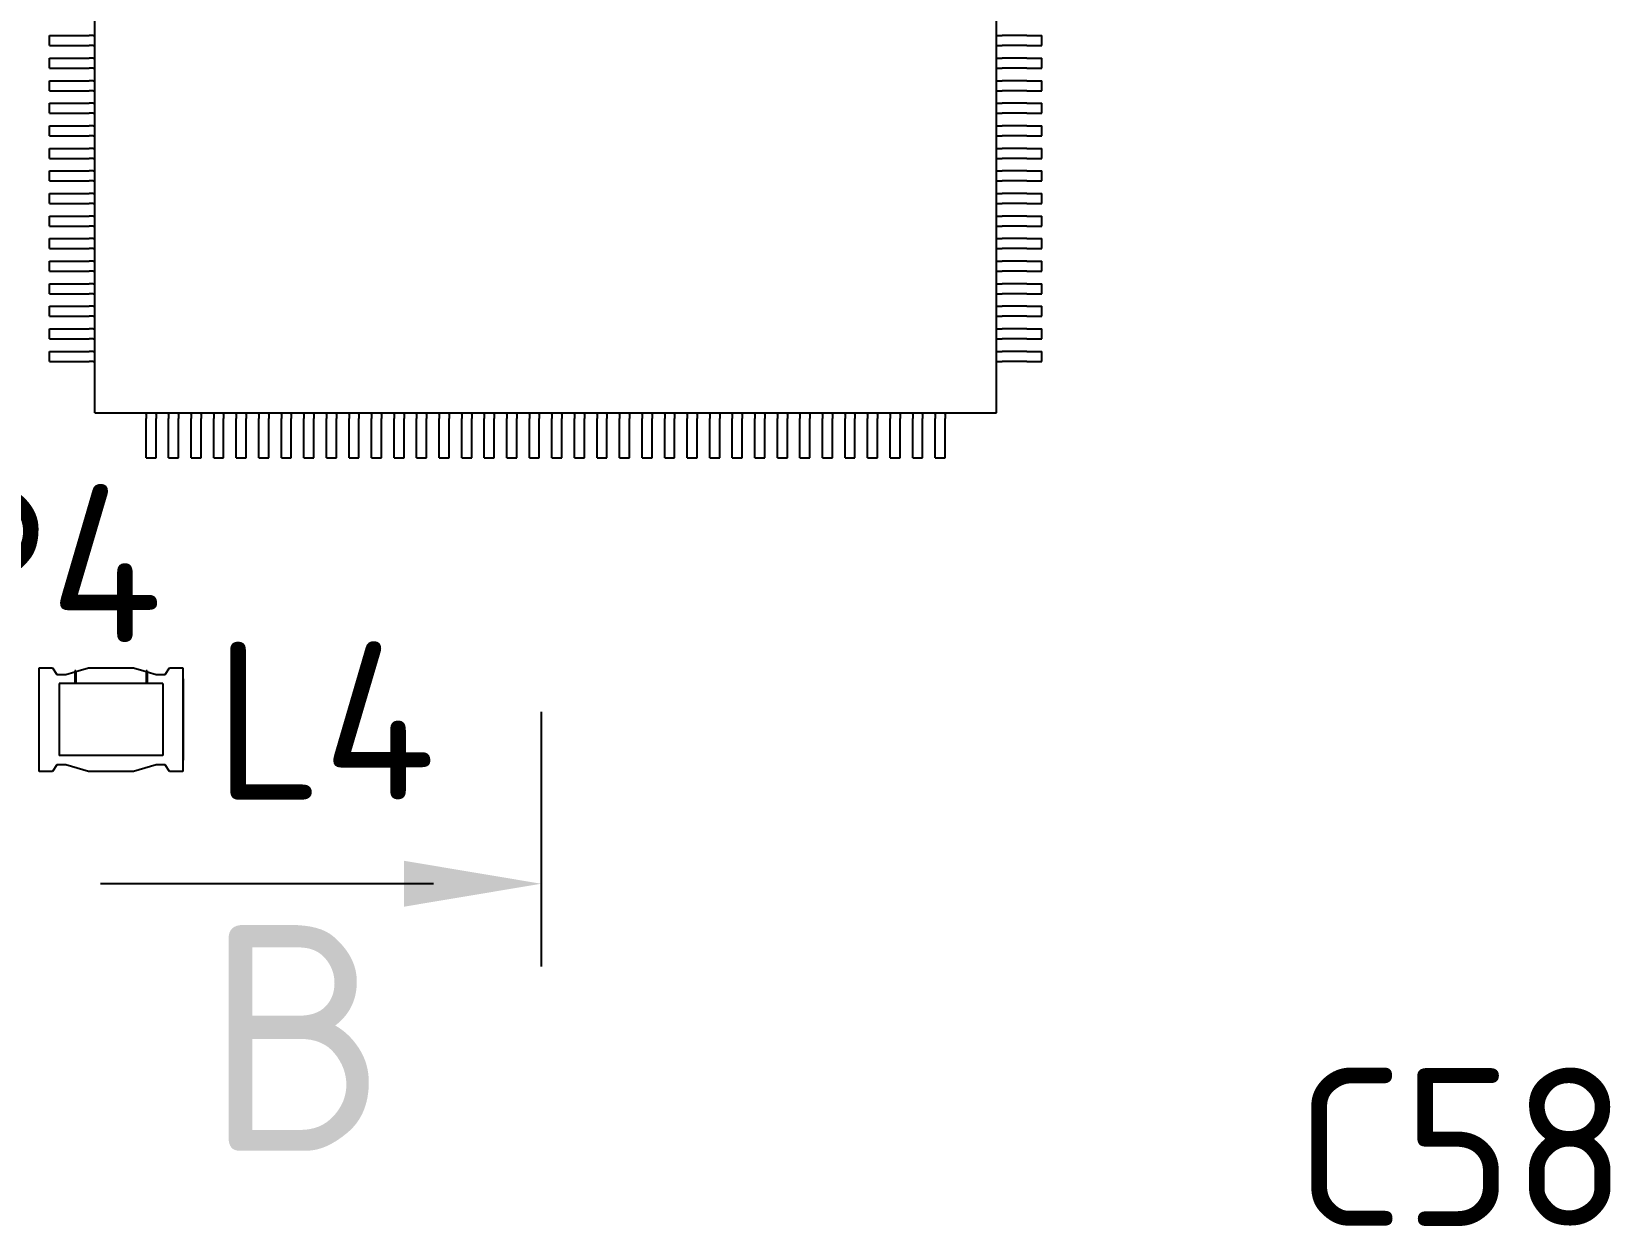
# Model space of a CAD drawing. Extents: x -34 to 51106, y -14166 to 1700.
# Drawn here: x 1098.9 to 1133.91, y 46.25 to 72.32 of the extents above; entities that cross this region are included whole.
import ezdxf

# ---------------------------------------------------------------- set-up
doc = ezdxf.new("R2010")
doc.units = 0
doc.layers.get('0').update_dxf_attribs({"linetype": 'CONTINUOUS'})
doc.layers.add('ВИДЫ', color=30, linetype='CONTINUOUS')
doc.layers.add('ТЕКСТ', color=4, linetype='CONTINUOUS')
doc.styles.add('GOST_TYPE_B', font='GOST_B.TTF', dxfattribs={"height": 3.5})

msp = doc.modelspace()

# ---------------------------------------------------------------- linework, layer by layer
at = {"linetype": 'CONTINUOUS'}
for p, q in [((1100.2956, 63.8673), (1100.2956, 83.8673)), ((1120.2956, 63.8673), (1120.2956, 83.8673)), ((1099.2956, 72.2273), (1099.6279, 72.2273)), ((1099.2956, 72.0073), (1099.2956, 72.2273)), ((1099.6279, 72.2273), (1099.7194, 72.2273)), ((1099.7194, 72.2273), (1100.1715, 72.2273)), ((1100.263, 72.2273), (1100.1715, 72.2273)), ((1100.263, 72.2273), (1100.2956, 72.2273)), ((1100.2956, 72.0073), (1100.2956, 72.2273)), ((1120.2956, 72.2273), (1120.3283, 72.2273)), ((1120.2956, 72.0073), (1120.2956, 72.2273)), ((1120.3283, 72.2273), (1120.4198, 72.2273)), ((1120.8719, 72.2273), (1120.4198, 72.2273)), ((1120.9634, 72.2273), (1120.8719, 72.2273)), ((1120.9634, 72.2273), (1121.2956, 72.2273)), ((1121.2956, 72.0073), (1121.2956, 72.2273)), ((1099.2956, 72.0073), (1099.6279, 72.0073)), ((1099.6279, 72.0073), (1099.7194, 72.0073)), ((1099.7194, 72.0073), (1100.1715, 72.0073)), ((1100.263, 72.0073), (1100.1715, 72.0073)), ((1100.263, 72.0073), (1100.2956, 72.0073)), ((1120.2956, 72.0073), (1120.3283, 72.0073)), ((1120.3283, 72.0073), (1120.4198, 72.0073)), ((1120.8719, 72.0073), (1120.4198, 72.0073)), ((1120.9634, 72.0073), (1120.8719, 72.0073)), ((1120.9634, 72.0073), (1121.2956, 72.0073)), ((1099.2956, 71.7273), (1099.6279, 71.7273)), ((1099.2956, 71.5073), (1099.2956, 71.7273)), ((1099.2956, 71.5073), (1099.6279, 71.5073)), ((1099.6279, 71.7273), (1099.7194, 71.7273)), ((1099.6279, 71.5073), (1099.7194, 71.5073)), ((1099.7194, 71.7273), (1100.1715, 71.7273)), ((1099.7194, 71.5073), (1100.1715, 71.5073)), ((1100.263, 71.7273), (1100.1715, 71.7273)), ((1100.263, 71.5073), (1100.1715, 71.5073)), ((1100.263, 71.7273), (1100.2956, 71.7273)), ((1100.263, 71.5073), (1100.2956, 71.5073)), ((1100.2956, 71.5073), (1100.2956, 71.7273)), ((1120.2956, 71.7273), (1120.3283, 71.7273)), ((1120.2956, 71.5073), (1120.2956, 71.7273)), ((1120.2956, 71.5073), (1120.3283, 71.5073)), ((1120.3283, 71.7273), (1120.4198, 71.7273)), ((1120.3283, 71.5073), (1120.4198, 71.5073)), ((1120.8719, 71.7273), (1120.4198, 71.7273)), ((1120.8719, 71.5073), (1120.4198, 71.5073)), ((1120.9634, 71.7273), (1120.8719, 71.7273)), ((1120.9634, 71.5073), (1120.8719, 71.5073)), ((1120.9634, 71.7273), (1121.2956, 71.7273)), ((1120.9634, 71.5073), (1121.2956, 71.5073)), ((1121.2956, 71.5073), (1121.2956, 71.7273)), ((1099.2956, 71.2273), (1099.6279, 71.2273)), ((1099.2956, 71.0073), (1099.2956, 71.2273)), ((1099.6279, 71.2273), (1099.7194, 71.2273)), ((1099.7194, 71.2273), (1100.1715, 71.2273)), ((1100.263, 71.2273), (1100.1715, 71.2273)), ((1100.263, 71.2273), (1100.2956, 71.2273)), ((1100.2956, 71.0073), (1100.2956, 71.2273)), ((1120.2956, 71.2273), (1120.3283, 71.2273)), ((1120.2956, 71.0073), (1120.2956, 71.2273)), ((1120.3283, 71.2273), (1120.4198, 71.2273)), ((1120.8719, 71.2273), (1120.4198, 71.2273)), ((1120.9634, 71.2273), (1120.8719, 71.2273)), ((1120.9634, 71.2273), (1121.2956, 71.2273)), ((1121.2956, 71.0073), (1121.2956, 71.2273)), ((1099.2956, 71.0073), (1099.6279, 71.0073)), ((1099.2956, 70.7273), (1099.6279, 70.7273)), ((1099.2956, 70.5073), (1099.2956, 70.7273)), ((1099.6279, 71.0073), (1099.7194, 71.0073)), ((1099.6279, 70.7273), (1099.7194, 70.7273)), ((1099.7194, 71.0073), (1100.1715, 71.0073)), ((1099.7194, 70.7273), (1100.1715, 70.7273)), ((1100.263, 71.0073), (1100.1715, 71.0073)), ((1100.263, 70.7273), (1100.1715, 70.7273)), ((1100.263, 71.0073), (1100.2956, 71.0073)), ((1100.263, 70.7273), (1100.2956, 70.7273)), ((1100.2956, 70.5073), (1100.2956, 70.7273)), ((1120.2956, 71.0073), (1120.3283, 71.0073)), ((1120.2956, 70.7273), (1120.3283, 70.7273)), ((1120.2956, 70.5073), (1120.2956, 70.7273)), ((1120.3283, 71.0073), (1120.4198, 71.0073)), ((1120.3283, 70.7273), (1120.4198, 70.7273)), ((1120.8719, 71.0073), (1120.4198, 71.0073)), ((1120.8719, 70.7273), (1120.4198, 70.7273)), ((1120.9634, 71.0073), (1120.8719, 71.0073)), ((1120.9634, 70.7273), (1120.8719, 70.7273)), ((1120.9634, 71.0073), (1121.2956, 71.0073)), ((1120.9634, 70.7273), (1121.2956, 70.7273)), ((1121.2956, 70.5073), (1121.2956, 70.7273)), ((1099.2956, 70.5073), (1099.6279, 70.5073)), ((1099.6279, 70.5073), (1099.7194, 70.5073)), ((1099.7194, 70.5073), (1100.1715, 70.5073)), ((1100.263, 70.5073), (1100.1715, 70.5073)), ((1100.263, 70.5073), (1100.2956, 70.5073)), ((1120.2956, 70.5073), (1120.3283, 70.5073)), ((1120.3283, 70.5073), (1120.4198, 70.5073)), ((1120.8719, 70.5073), (1120.4198, 70.5073)), ((1120.9634, 70.5073), (1120.8719, 70.5073)), ((1120.9634, 70.5073), (1121.2956, 70.5073)), ((1099.2956, 70.2273), (1099.6279, 70.2273)), ((1099.2956, 70.0073), (1099.2956, 70.2273)), ((1099.6279, 70.2273), (1099.7194, 70.2273)), ((1099.7194, 70.2273), (1100.1715, 70.2273)), ((1100.263, 70.2273), (1100.1715, 70.2273)), ((1100.263, 70.2273), (1100.2956, 70.2273)), ((1100.2956, 70.0073), (1100.2956, 70.2273)), ((1120.2956, 70.2273), (1120.3283, 70.2273)), ((1120.2956, 70.0073), (1120.2956, 70.2273)), ((1120.3283, 70.2273), (1120.4198, 70.2273)), ((1120.8719, 70.2273), (1120.4198, 70.2273)), ((1120.9634, 70.2273), (1120.8719, 70.2273)), ((1120.9634, 70.2273), (1121.2956, 70.2273)), ((1121.2956, 70.0073), (1121.2956, 70.2273)), ((1099.2956, 70.0073), (1099.6279, 70.0073)), ((1099.2956, 69.7273), (1099.6279, 69.7273)), ((1099.2956, 69.5073), (1099.2956, 69.7273)), ((1099.6279, 70.0073), (1099.7194, 70.0073)), ((1099.6279, 69.7273), (1099.7194, 69.7273)), ((1099.7194, 70.0073), (1100.1715, 70.0073)), ((1099.7194, 69.7273), (1100.1715, 69.7273)), ((1100.263, 70.0073), (1100.1715, 70.0073)), ((1100.263, 69.7273), (1100.1715, 69.7273)), ((1100.263, 70.0073), (1100.2956, 70.0073)), ((1100.263, 69.7273), (1100.2956, 69.7273)), ((1100.2956, 69.5073), (1100.2956, 69.7273)), ((1120.2956, 70.0073), (1120.3283, 70.0073)), ((1120.2956, 69.7273), (1120.3283, 69.7273)), ((1120.2956, 69.5073), (1120.2956, 69.7273)), ((1120.3283, 70.0073), (1120.4198, 70.0073)), ((1120.3283, 69.7273), (1120.4198, 69.7273)), ((1120.8719, 70.0073), (1120.4198, 70.0073)), ((1120.8719, 69.7273), (1120.4198, 69.7273)), ((1120.9634, 70.0073), (1120.8719, 70.0073)), ((1120.9634, 69.7273), (1120.8719, 69.7273)), ((1120.9634, 70.0073), (1121.2956, 70.0073)), ((1120.9634, 69.7273), (1121.2956, 69.7273)), ((1121.2956, 69.5073), (1121.2956, 69.7273)), ((1099.2956, 69.5073), (1099.6279, 69.5073)), ((1099.6279, 69.5073), (1099.7194, 69.5073)), ((1099.7194, 69.5073), (1100.1715, 69.5073)), ((1100.263, 69.5073), (1100.1715, 69.5073)), ((1100.263, 69.5073), (1100.2956, 69.5073)), ((1120.2956, 69.5073), (1120.3283, 69.5073)), ((1120.3283, 69.5073), (1120.4198, 69.5073)), ((1120.8719, 69.5073), (1120.4198, 69.5073)), ((1120.9634, 69.5073), (1120.8719, 69.5073)), ((1120.9634, 69.5073), (1121.2956, 69.5073)), ((1099.2956, 69.2273), (1099.6279, 69.2273)), ((1099.2956, 69.0073), (1099.2956, 69.2273)), ((1099.2956, 69.0073), (1099.6279, 69.0073)), ((1099.6279, 69.2273), (1099.7194, 69.2273)), ((1099.6279, 69.0073), (1099.7194, 69.0073)), ((1099.7194, 69.2273), (1100.1715, 69.2273)), ((1099.7194, 69.0073), (1100.1715, 69.0073)), ((1100.263, 69.2273), (1100.1715, 69.2273)), ((1100.263, 69.0073), (1100.1715, 69.0073)), ((1100.263, 69.2273), (1100.2956, 69.2273)), ((1100.263, 69.0073), (1100.2956, 69.0073)), ((1100.2956, 69.0073), (1100.2956, 69.2273)), ((1120.2956, 69.2273), (1120.3283, 69.2273)), ((1120.2956, 69.0073), (1120.2956, 69.2273)), ((1120.2956, 69.0073), (1120.3283, 69.0073)), ((1120.3283, 69.2273), (1120.4198, 69.2273)), ((1120.3283, 69.0073), (1120.4198, 69.0073)), ((1120.8719, 69.2273), (1120.4198, 69.2273)), ((1120.8719, 69.0073), (1120.4198, 69.0073)), ((1120.9634, 69.2273), (1120.8719, 69.2273)), ((1120.9634, 69.0073), (1120.8719, 69.0073)), ((1120.9634, 69.2273), (1121.2956, 69.2273)), ((1120.9634, 69.0073), (1121.2956, 69.0073)), ((1121.2956, 69.0073), (1121.2956, 69.2273)), ((1099.2956, 68.7273), (1099.6279, 68.7273)), ((1099.2956, 68.5073), (1099.2956, 68.7273)), ((1099.6279, 68.7273), (1099.7194, 68.7273)), ((1099.7194, 68.7273), (1100.1715, 68.7273)), ((1100.263, 68.7273), (1100.1715, 68.7273)), ((1100.263, 68.7273), (1100.2956, 68.7273)), ((1100.2956, 68.5073), (1100.2956, 68.7273)), ((1120.2956, 68.7273), (1120.3283, 68.7273)), ((1120.2956, 68.5073), (1120.2956, 68.7273)), ((1120.3283, 68.7273), (1120.4198, 68.7273)), ((1120.8719, 68.7273), (1120.4198, 68.7273)), ((1120.9634, 68.7273), (1120.8719, 68.7273)), ((1120.9634, 68.7273), (1121.2956, 68.7273)), ((1121.2956, 68.5073), (1121.2956, 68.7273)), ((1099.2956, 68.5073), (1099.6279, 68.5073)), ((1099.6279, 68.5073), (1099.7194, 68.5073)), ((1099.7194, 68.5073), (1100.1715, 68.5073)), ((1100.263, 68.5073), (1100.1715, 68.5073)), ((1100.263, 68.5073), (1100.2956, 68.5073)), ((1120.2956, 68.5073), (1120.3283, 68.5073)), ((1120.3283, 68.5073), (1120.4198, 68.5073)), ((1120.8719, 68.5073), (1120.4198, 68.5073)), ((1120.9634, 68.5073), (1120.8719, 68.5073)), ((1120.9634, 68.5073), (1121.2956, 68.5073)), ((1099.2956, 68.2273), (1099.6279, 68.2273)), ((1099.2956, 68.0073), (1099.2956, 68.2273)), ((1099.2956, 68.0073), (1099.6279, 68.0073)), ((1099.6279, 68.2273), (1099.7194, 68.2273)), ((1099.6279, 68.0073), (1099.7194, 68.0073)), ((1099.7194, 68.2273), (1100.1715, 68.2273)), ((1099.7194, 68.0073), (1100.1715, 68.0073)), ((1100.263, 68.2273), (1100.1715, 68.2273)), ((1100.263, 68.0073), (1100.1715, 68.0073)), ((1100.263, 68.2273), (1100.2956, 68.2273)), ((1100.263, 68.0073), (1100.2956, 68.0073)), ((1100.2956, 68.0073), (1100.2956, 68.2273)), ((1120.2956, 68.2273), (1120.3283, 68.2273)), ((1120.2956, 68.0073), (1120.2956, 68.2273)), ((1120.2956, 68.0073), (1120.3283, 68.0073)), ((1120.3283, 68.2273), (1120.4198, 68.2273)), ((1120.3283, 68.0073), (1120.4198, 68.0073)), ((1120.8719, 68.2273), (1120.4198, 68.2273)), ((1120.8719, 68.0073), (1120.4198, 68.0073)), ((1120.9634, 68.2273), (1120.8719, 68.2273)), ((1120.9634, 68.0073), (1120.8719, 68.0073)), ((1120.9634, 68.2273), (1121.2956, 68.2273)), ((1120.9634, 68.0073), (1121.2956, 68.0073)), ((1121.2956, 68.0073), (1121.2956, 68.2273)), ((1099.2956, 67.7273), (1099.6279, 67.7273)), ((1099.2956, 67.5073), (1099.2956, 67.7273)), ((1099.6279, 67.7273), (1099.7194, 67.7273)), ((1099.7194, 67.7273), (1100.1715, 67.7273)), ((1100.263, 67.7273), (1100.1715, 67.7273)), ((1100.263, 67.7273), (1100.2956, 67.7273)), ((1100.2956, 67.5073), (1100.2956, 67.7273)), ((1120.2956, 67.7273), (1120.3283, 67.7273)), ((1120.2956, 67.5073), (1120.2956, 67.7273)), ((1120.3283, 67.7273), (1120.4198, 67.7273)), ((1120.8719, 67.7273), (1120.4198, 67.7273)), ((1120.9634, 67.7273), (1120.8719, 67.7273)), ((1120.9634, 67.7273), (1121.2956, 67.7273)), ((1121.2956, 67.5073), (1121.2956, 67.7273)), ((1099.2956, 67.5073), (1099.6279, 67.5073)), ((1099.2956, 67.2273), (1099.6279, 67.2273)), ((1099.2956, 67.0073), (1099.2956, 67.2273)), ((1099.6279, 67.5073), (1099.7194, 67.5073)), ((1099.6279, 67.2273), (1099.7194, 67.2273)), ((1099.7194, 67.5073), (1100.1715, 67.5073)), ((1099.7194, 67.2273), (1100.1715, 67.2273)), ((1100.263, 67.5073), (1100.1715, 67.5073)), ((1100.263, 67.2273), (1100.1715, 67.2273)), ((1100.263, 67.5073), (1100.2956, 67.5073)), ((1100.263, 67.2273), (1100.2956, 67.2273)), ((1100.2956, 67.0073), (1100.2956, 67.2273)), ((1120.2956, 67.5073), (1120.3283, 67.5073)), ((1120.2956, 67.2273), (1120.3283, 67.2273)), ((1120.2956, 67.0073), (1120.2956, 67.2273)), ((1120.3283, 67.5073), (1120.4198, 67.5073)), ((1120.3283, 67.2273), (1120.4198, 67.2273)), ((1120.8719, 67.5073), (1120.4198, 67.5073)), ((1120.8719, 67.2273), (1120.4198, 67.2273)), ((1120.9634, 67.5073), (1120.8719, 67.5073)), ((1120.9634, 67.2273), (1120.8719, 67.2273)), ((1120.9634, 67.5073), (1121.2956, 67.5073)), ((1120.9634, 67.2273), (1121.2956, 67.2273)), ((1121.2956, 67.0073), (1121.2956, 67.2273)), ((1099.2956, 67.0073), (1099.6279, 67.0073)), ((1099.6279, 67.0073), (1099.7194, 67.0073)), ((1099.7194, 67.0073), (1100.1715, 67.0073)), ((1100.263, 67.0073), (1100.1715, 67.0073)), ((1100.263, 67.0073), (1100.2956, 67.0073)), ((1120.2956, 67.0073), (1120.3283, 67.0073)), ((1120.3283, 67.0073), (1120.4198, 67.0073)), ((1120.8719, 67.0073), (1120.4198, 67.0073)), ((1120.9634, 67.0073), (1120.8719, 67.0073)), ((1120.9634, 67.0073), (1121.2956, 67.0073)), ((1099.2956, 66.7273), (1099.6279, 66.7273)), ((1099.2956, 66.5073), (1099.2956, 66.7273)), ((1099.6279, 66.7273), (1099.7194, 66.7273)), ((1099.7194, 66.7273), (1100.1715, 66.7273)), ((1100.263, 66.7273), (1100.1715, 66.7273)), ((1100.263, 66.7273), (1100.2956, 66.7273)), ((1100.2956, 66.5073), (1100.2956, 66.7273)), ((1120.2956, 66.7273), (1120.3283, 66.7273)), ((1120.2956, 66.5073), (1120.2956, 66.7273)), ((1120.3283, 66.7273), (1120.4198, 66.7273)), ((1120.8719, 66.7273), (1120.4198, 66.7273)), ((1120.9634, 66.7273), (1120.8719, 66.7273)), ((1120.9634, 66.7273), (1121.2956, 66.7273)), ((1121.2956, 66.5073), (1121.2956, 66.7273)), ((1099.2956, 66.5073), (1099.6279, 66.5073)), ((1099.2956, 66.2273), (1099.6279, 66.2273)), ((1099.2956, 66.0073), (1099.2956, 66.2273)), ((1099.6279, 66.5073), (1099.7194, 66.5073)), ((1099.6279, 66.2273), (1099.7194, 66.2273)), ((1099.7194, 66.5073), (1100.1715, 66.5073)), ((1099.7194, 66.2273), (1100.1715, 66.2273)), ((1100.263, 66.5073), (1100.1715, 66.5073)), ((1100.263, 66.2273), (1100.1715, 66.2273)), ((1100.263, 66.5073), (1100.2956, 66.5073)), ((1100.263, 66.2273), (1100.2956, 66.2273)), ((1100.2956, 66.0073), (1100.2956, 66.2273)), ((1120.2956, 66.5073), (1120.3283, 66.5073)), ((1120.2956, 66.2273), (1120.3283, 66.2273)), ((1120.2956, 66.0073), (1120.2956, 66.2273)), ((1120.3283, 66.5073), (1120.4198, 66.5073)), ((1120.3283, 66.2273), (1120.4198, 66.2273)), ((1120.8719, 66.5073), (1120.4198, 66.5073)), ((1120.8719, 66.2273), (1120.4198, 66.2273)), ((1120.9634, 66.5073), (1120.8719, 66.5073)), ((1120.9634, 66.2273), (1120.8719, 66.2273)), ((1120.9634, 66.5073), (1121.2956, 66.5073)), ((1120.9634, 66.2273), (1121.2956, 66.2273)), ((1121.2956, 66.0073), (1121.2956, 66.2273)), ((1099.2956, 66.0073), (1099.6279, 66.0073)), ((1099.6279, 66.0073), (1099.7194, 66.0073)), ((1099.7194, 66.0073), (1100.1715, 66.0073)), ((1100.263, 66.0073), (1100.1715, 66.0073)), ((1100.263, 66.0073), (1100.2956, 66.0073)), ((1120.2956, 66.0073), (1120.3283, 66.0073)), ((1120.3283, 66.0073), (1120.4198, 66.0073)), ((1120.8719, 66.0073), (1120.4198, 66.0073)), ((1120.9634, 66.0073), (1120.8719, 66.0073)), ((1120.9634, 66.0073), (1121.2956, 66.0073)), ((1099.2956, 65.7273), (1099.6279, 65.7273)), ((1099.2956, 65.5073), (1099.2956, 65.7273)), ((1099.2956, 65.5073), (1099.6279, 65.5073)), ((1099.6279, 65.7273), (1099.7194, 65.7273)), ((1099.6279, 65.5073), (1099.7194, 65.5073)), ((1099.7194, 65.7273), (1100.1715, 65.7273)), ((1099.7194, 65.5073), (1100.1715, 65.5073)), ((1100.263, 65.7273), (1100.1715, 65.7273)), ((1100.263, 65.5073), (1100.1715, 65.5073)), ((1100.263, 65.7273), (1100.2956, 65.7273)), ((1100.263, 65.5073), (1100.2956, 65.5073)), ((1100.2956, 65.5073), (1100.2956, 65.7273)), ((1120.2956, 65.7273), (1120.3283, 65.7273)), ((1120.2956, 65.5073), (1120.2956, 65.7273)), ((1120.2956, 65.5073), (1120.3283, 65.5073)), ((1120.3283, 65.7273), (1120.4198, 65.7273)), ((1120.3283, 65.5073), (1120.4198, 65.5073)), ((1120.8719, 65.7273), (1120.4198, 65.7273)), ((1120.8719, 65.5073), (1120.4198, 65.5073)), ((1120.9634, 65.7273), (1120.8719, 65.7273)), ((1120.9634, 65.5073), (1120.8719, 65.5073)), ((1120.9634, 65.7273), (1121.2956, 65.7273)), ((1120.9634, 65.5073), (1121.2956, 65.5073)), ((1121.2956, 65.5073), (1121.2956, 65.7273)), ((1099.2956, 65.2273), (1099.6279, 65.2273)), ((1099.2956, 65.0073), (1099.2956, 65.2273)), ((1099.6279, 65.2273), (1099.7194, 65.2273)), ((1099.7194, 65.2273), (1100.1715, 65.2273)), ((1100.263, 65.2273), (1100.1715, 65.2273)), ((1100.263, 65.2273), (1100.2956, 65.2273)), ((1100.2956, 65.0073), (1100.2956, 65.2273)), ((1120.2956, 65.2273), (1120.3283, 65.2273)), ((1120.2956, 65.0073), (1120.2956, 65.2273)), ((1120.3283, 65.2273), (1120.4198, 65.2273)), ((1120.8719, 65.2273), (1120.4198, 65.2273)), ((1120.9634, 65.2273), (1120.8719, 65.2273)), ((1120.9634, 65.2273), (1121.2956, 65.2273)), ((1121.2956, 65.0073), (1121.2956, 65.2273)), ((1099.2956, 65.0073), (1099.6279, 65.0073)), ((1099.6279, 65.0073), (1099.7194, 65.0073)), ((1099.7194, 65.0073), (1100.1715, 65.0073)), ((1100.263, 65.0073), (1100.1715, 65.0073)), ((1100.263, 65.0073), (1100.2956, 65.0073)), ((1120.2956, 65.0073), (1120.3283, 65.0073)), ((1120.3283, 65.0073), (1120.4198, 65.0073)), ((1120.8719, 65.0073), (1120.4198, 65.0073)), ((1120.9634, 65.0073), (1120.8719, 65.0073)), ((1120.9634, 65.0073), (1121.2956, 65.0073)), ((1100.2956, 63.8673), (1120.2956, 63.8673)), ((1101.4356, 63.8346), (1101.4356, 63.8673)), ((1101.4356, 63.8673), (1101.6556, 63.8673)), ((1101.4356, 63.8346), (1101.4356, 63.7431)), ((1101.4356, 63.2911), (1101.4356, 63.7431)), ((1101.6556, 63.8346), (1101.6556, 63.8673)), ((1101.6556, 63.8346), (1101.6556, 63.7431)), ((1101.6556, 63.2911), (1101.6556, 63.7431)), ((1101.9356, 63.8346), (1101.9356, 63.8673)), ((1101.9356, 63.8673), (1102.1556, 63.8673)), ((1101.9356, 63.8346), (1101.9356, 63.7431)), ((1101.9356, 63.2911), (1101.9356, 63.7431)), ((1102.1556, 63.8346), (1102.1556, 63.8673)), ((1102.1556, 63.8346), (1102.1556, 63.7431)), ((1102.1556, 63.2911), (1102.1556, 63.7431)), ((1102.4356, 63.8346), (1102.4356, 63.8673)), ((1102.4356, 63.8673), (1102.6556, 63.8673)), ((1102.4356, 63.8346), (1102.4356, 63.7431)), ((1102.4356, 63.2911), (1102.4356, 63.7431)), ((1102.6556, 63.8346), (1102.6556, 63.8673)), ((1102.6556, 63.8346), (1102.6556, 63.7431)), ((1102.6556, 63.2911), (1102.6556, 63.7431)), ((1102.9356, 63.8346), (1102.9356, 63.8673)), ((1102.9356, 63.8673), (1103.1556, 63.8673)), ((1102.9356, 63.8346), (1102.9356, 63.7431)), ((1102.9356, 63.2911), (1102.9356, 63.7431)), ((1103.1556, 63.8346), (1103.1556, 63.8673)), ((1103.1556, 63.8346), (1103.1556, 63.7431)), ((1103.1556, 63.2911), (1103.1556, 63.7431)), ((1103.4356, 63.8346), (1103.4356, 63.8673)), ((1103.4356, 63.8673), (1103.6556, 63.8673)), ((1103.4356, 63.8346), (1103.4356, 63.7431)), ((1103.4356, 63.2911), (1103.4356, 63.7431)), ((1103.6556, 63.8346), (1103.6556, 63.8673)), ((1103.6556, 63.8346), (1103.6556, 63.7431)), ((1103.6556, 63.2911), (1103.6556, 63.7431)), ((1103.9356, 63.8346), (1103.9356, 63.8673)), ((1103.9356, 63.8673), (1104.1556, 63.8673)), ((1103.9356, 63.8346), (1103.9356, 63.7431)), ((1103.9356, 63.2911), (1103.9356, 63.7431)), ((1104.1556, 63.8346), (1104.1556, 63.8673)), ((1104.1556, 63.8346), (1104.1556, 63.7431)), ((1104.1556, 63.2911), (1104.1556, 63.7431)), ((1104.4356, 63.8346), (1104.4356, 63.8673)), ((1104.4356, 63.8673), (1104.6556, 63.8673)), ((1104.4356, 63.8346), (1104.4356, 63.7431)), ((1104.4356, 63.2911), (1104.4356, 63.7431)), ((1104.6556, 63.8346), (1104.6556, 63.8673)), ((1104.6556, 63.8346), (1104.6556, 63.7431)), ((1104.6556, 63.2911), (1104.6556, 63.7431)), ((1104.9356, 63.8346), (1104.9356, 63.8673)), ((1104.9356, 63.8673), (1105.1556, 63.8673)), ((1104.9356, 63.8346), (1104.9356, 63.7431)), ((1104.9356, 63.2911), (1104.9356, 63.7431)), ((1105.1556, 63.8346), (1105.1556, 63.8673)), ((1105.1556, 63.8346), (1105.1556, 63.7431)), ((1105.1556, 63.2911), (1105.1556, 63.7431)), ((1105.4356, 63.8346), (1105.4356, 63.8673)), ((1105.4356, 63.8673), (1105.6556, 63.8673)), ((1105.4356, 63.8346), (1105.4356, 63.7431)), ((1105.4356, 63.2911), (1105.4356, 63.7431)), ((1105.6556, 63.8346), (1105.6556, 63.8673)), ((1105.6556, 63.8346), (1105.6556, 63.7431)), ((1105.6556, 63.2911), (1105.6556, 63.7431)), ((1105.9356, 63.8346), (1105.9356, 63.8673)), ((1105.9356, 63.8673), (1106.1556, 63.8673)), ((1105.9356, 63.8346), (1105.9356, 63.7431)), ((1105.9356, 63.2911), (1105.9356, 63.7431)), ((1106.1556, 63.8346), (1106.1556, 63.8673)), ((1106.1556, 63.8346), (1106.1556, 63.7431)), ((1106.1556, 63.2911), (1106.1556, 63.7431)), ((1106.4356, 63.8346), (1106.4356, 63.8673)), ((1106.4356, 63.8673), (1106.6556, 63.8673)), ((1106.4356, 63.8346), (1106.4356, 63.7431)), ((1106.4356, 63.2911), (1106.4356, 63.7431)), ((1106.6556, 63.8346), (1106.6556, 63.8673)), ((1106.6556, 63.8346), (1106.6556, 63.7431)), ((1106.6556, 63.2911), (1106.6556, 63.7431)), ((1106.9356, 63.8346), (1106.9356, 63.8673)), ((1106.9356, 63.8673), (1107.1556, 63.8673)), ((1106.9356, 63.8346), (1106.9356, 63.7431)), ((1106.9356, 63.2911), (1106.9356, 63.7431)), ((1107.1556, 63.8346), (1107.1556, 63.8673)), ((1107.1556, 63.8346), (1107.1556, 63.7431)), ((1107.1556, 63.2911), (1107.1556, 63.7431)), ((1107.4356, 63.8346), (1107.4356, 63.8673)), ((1107.4356, 63.8673), (1107.6556, 63.8673)), ((1107.4356, 63.8346), (1107.4356, 63.7431)), ((1107.4356, 63.2911), (1107.4356, 63.7431)), ((1107.6556, 63.8346), (1107.6556, 63.8673)), ((1107.6556, 63.8346), (1107.6556, 63.7431)), ((1107.6556, 63.2911), (1107.6556, 63.7431)), ((1107.9356, 63.8346), (1107.9356, 63.8673)), ((1107.9356, 63.8673), (1108.1556, 63.8673)), ((1107.9356, 63.8346), (1107.9356, 63.7431)), ((1107.9356, 63.2911), (1107.9356, 63.7431)), ((1108.1556, 63.8346), (1108.1556, 63.8673)), ((1108.1556, 63.8346), (1108.1556, 63.7431)), ((1108.1556, 63.2911), (1108.1556, 63.7431)), ((1108.4356, 63.8346), (1108.4356, 63.8673)), ((1108.4356, 63.8673), (1108.6556, 63.8673)), ((1108.4356, 63.8346), (1108.4356, 63.7431)), ((1108.4356, 63.2911), (1108.4356, 63.7431)), ((1108.6556, 63.8346), (1108.6556, 63.8673)), ((1108.6556, 63.8346), (1108.6556, 63.7431)), ((1108.6556, 63.2911), (1108.6556, 63.7431)), ((1108.9356, 63.8346), (1108.9356, 63.8673)), ((1108.9356, 63.8673), (1109.1556, 63.8673)), ((1108.9356, 63.8346), (1108.9356, 63.7431)), ((1108.9356, 63.2911), (1108.9356, 63.7431)), ((1109.1556, 63.8346), (1109.1556, 63.8673)), ((1109.1556, 63.8346), (1109.1556, 63.7431)), ((1109.1556, 63.2911), (1109.1556, 63.7431)), ((1109.4356, 63.8346), (1109.4356, 63.8673)), ((1109.4356, 63.8673), (1109.6556, 63.8673)), ((1109.4356, 63.8346), (1109.4356, 63.7431)), ((1109.4356, 63.2911), (1109.4356, 63.7431)), ((1109.6556, 63.8346), (1109.6556, 63.8673)), ((1109.6556, 63.8346), (1109.6556, 63.7431)), ((1109.6556, 63.2911), (1109.6556, 63.7431)), ((1109.9356, 63.8346), (1109.9356, 63.8673)), ((1109.9356, 63.8673), (1110.1556, 63.8673)), ((1109.9356, 63.8346), (1109.9356, 63.7431)), ((1109.9356, 63.2911), (1109.9356, 63.7431)), ((1110.1556, 63.8346), (1110.1556, 63.8673)), ((1110.1556, 63.8346), (1110.1556, 63.7431)), ((1110.1556, 63.2911), (1110.1556, 63.7431)), ((1110.4356, 63.8346), (1110.4356, 63.8673)), ((1110.4356, 63.8673), (1110.6556, 63.8673)), ((1110.4356, 63.8346), (1110.4356, 63.7431)), ((1110.4356, 63.2911), (1110.4356, 63.7431)), ((1110.6556, 63.8346), (1110.6556, 63.8673)), ((1110.6556, 63.8346), (1110.6556, 63.7431)), ((1110.6556, 63.2911), (1110.6556, 63.7431)), ((1110.9356, 63.8346), (1110.9356, 63.8673)), ((1110.9356, 63.8673), (1111.1556, 63.8673)), ((1110.9356, 63.8346), (1110.9356, 63.7431)), ((1110.9356, 63.2911), (1110.9356, 63.7431)), ((1111.1556, 63.8346), (1111.1556, 63.8673)), ((1111.1556, 63.8346), (1111.1556, 63.7431)), ((1111.1556, 63.2911), (1111.1556, 63.7431)), ((1111.4356, 63.8346), (1111.4356, 63.8673)), ((1111.4356, 63.8673), (1111.6556, 63.8673)), ((1111.4356, 63.8346), (1111.4356, 63.7431)), ((1111.4356, 63.2911), (1111.4356, 63.7431)), ((1111.6556, 63.8346), (1111.6556, 63.8673)), ((1111.6556, 63.8346), (1111.6556, 63.7431)), ((1111.6556, 63.2911), (1111.6556, 63.7431)), ((1111.9356, 63.8346), (1111.9356, 63.8673)), ((1111.9356, 63.8673), (1112.1556, 63.8673)), ((1111.9356, 63.8346), (1111.9356, 63.7431)), ((1111.9356, 63.2911), (1111.9356, 63.7431)), ((1112.1556, 63.8346), (1112.1556, 63.8673)), ((1112.1556, 63.8346), (1112.1556, 63.7431)), ((1112.1556, 63.2911), (1112.1556, 63.7431)), ((1112.4356, 63.8346), (1112.4356, 63.8673)), ((1112.4356, 63.8673), (1112.6556, 63.8673)), ((1112.4356, 63.8346), (1112.4356, 63.7431)), ((1112.4356, 63.2911), (1112.4356, 63.7431)), ((1112.6556, 63.8346), (1112.6556, 63.8673)), ((1112.6556, 63.8346), (1112.6556, 63.7431)), ((1112.6556, 63.2911), (1112.6556, 63.7431)), ((1112.9356, 63.8346), (1112.9356, 63.8673)), ((1112.9356, 63.8673), (1113.1556, 63.8673)), ((1112.9356, 63.8346), (1112.9356, 63.7431)), ((1112.9356, 63.2911), (1112.9356, 63.7431)), ((1113.1556, 63.8346), (1113.1556, 63.8673)), ((1113.1556, 63.8346), (1113.1556, 63.7431)), ((1113.1556, 63.2911), (1113.1556, 63.7431)), ((1113.4356, 63.8346), (1113.4356, 63.8673)), ((1113.4356, 63.8673), (1113.6556, 63.8673)), ((1113.4356, 63.8346), (1113.4356, 63.7431)), ((1113.4356, 63.2911), (1113.4356, 63.7431)), ((1113.6556, 63.8346), (1113.6556, 63.8673)), ((1113.6556, 63.8346), (1113.6556, 63.7431)), ((1113.6556, 63.2911), (1113.6556, 63.7431)), ((1113.9356, 63.8346), (1113.9356, 63.8673)), ((1113.9356, 63.8673), (1114.1556, 63.8673)), ((1113.9356, 63.8346), (1113.9356, 63.7431)), ((1113.9356, 63.2911), (1113.9356, 63.7431)), ((1114.1556, 63.8346), (1114.1556, 63.8673)), ((1114.1556, 63.8346), (1114.1556, 63.7431)), ((1114.1556, 63.2911), (1114.1556, 63.7431)), ((1114.4356, 63.8346), (1114.4356, 63.8673)), ((1114.4356, 63.8673), (1114.6556, 63.8673)), ((1114.4356, 63.8346), (1114.4356, 63.7431)), ((1114.4356, 63.2911), (1114.4356, 63.7431)), ((1114.6556, 63.8346), (1114.6556, 63.8673)), ((1114.6556, 63.8346), (1114.6556, 63.7431)), ((1114.6556, 63.2911), (1114.6556, 63.7431)), ((1114.9356, 63.8346), (1114.9356, 63.8673)), ((1114.9356, 63.8673), (1115.1556, 63.8673)), ((1114.9356, 63.8346), (1114.9356, 63.7431)), ((1114.9356, 63.2911), (1114.9356, 63.7431)), ((1115.1556, 63.8346), (1115.1556, 63.8673)), ((1115.1556, 63.8346), (1115.1556, 63.7431)), ((1115.1556, 63.2911), (1115.1556, 63.7431)), ((1115.4356, 63.8346), (1115.4356, 63.8673)), ((1115.4356, 63.8673), (1115.6556, 63.8673)), ((1115.4356, 63.8346), (1115.4356, 63.7431)), ((1115.4356, 63.2911), (1115.4356, 63.7431)), ((1115.6556, 63.8346), (1115.6556, 63.8673)), ((1115.6556, 63.8346), (1115.6556, 63.7431)), ((1115.6556, 63.2911), (1115.6556, 63.7431)), ((1115.9356, 63.8346), (1115.9356, 63.8673)), ((1115.9356, 63.8673), (1116.1556, 63.8673)), ((1115.9356, 63.8346), (1115.9356, 63.7431)), ((1115.9356, 63.2911), (1115.9356, 63.7431)), ((1116.1556, 63.8346), (1116.1556, 63.8673)), ((1116.1556, 63.8346), (1116.1556, 63.7431)), ((1116.1556, 63.2911), (1116.1556, 63.7431)), ((1116.4356, 63.8346), (1116.4356, 63.8673)), ((1116.4356, 63.8673), (1116.6556, 63.8673)), ((1116.4356, 63.8346), (1116.4356, 63.7431)), ((1116.4356, 63.2911), (1116.4356, 63.7431)), ((1116.6556, 63.8346), (1116.6556, 63.8673)), ((1116.6556, 63.8346), (1116.6556, 63.7431)), ((1116.6556, 63.2911), (1116.6556, 63.7431)), ((1116.9356, 63.8346), (1116.9356, 63.8673)), ((1116.9356, 63.8673), (1117.1556, 63.8673)), ((1116.9356, 63.8346), (1116.9356, 63.7431)), ((1116.9356, 63.2911), (1116.9356, 63.7431)), ((1117.1556, 63.8346), (1117.1556, 63.8673)), ((1117.1556, 63.8346), (1117.1556, 63.7431)), ((1117.1556, 63.2911), (1117.1556, 63.7431)), ((1117.4356, 63.8346), (1117.4356, 63.8673)), ((1117.4356, 63.8673), (1117.6556, 63.8673)), ((1117.4356, 63.8346), (1117.4356, 63.7431)), ((1117.4356, 63.2911), (1117.4356, 63.7431)), ((1117.6556, 63.8346), (1117.6556, 63.8673)), ((1117.6556, 63.8346), (1117.6556, 63.7431)), ((1117.6556, 63.2911), (1117.6556, 63.7431)), ((1117.9356, 63.8346), (1117.9356, 63.8673)), ((1117.9356, 63.8673), (1118.1556, 63.8673)), ((1117.9356, 63.8346), (1117.9356, 63.7431)), ((1117.9356, 63.2911), (1117.9356, 63.7431)), ((1118.1556, 63.8346), (1118.1556, 63.8673)), ((1118.1556, 63.8346), (1118.1556, 63.7431)), ((1118.1556, 63.2911), (1118.1556, 63.7431)), ((1118.4356, 63.8346), (1118.4356, 63.8673)), ((1118.4356, 63.8673), (1118.6556, 63.8673)), ((1118.4356, 63.8346), (1118.4356, 63.7431)), ((1118.4356, 63.2911), (1118.4356, 63.7431)), ((1118.6556, 63.8346), (1118.6556, 63.8673)), ((1118.6556, 63.8346), (1118.6556, 63.7431)), ((1118.6556, 63.2911), (1118.6556, 63.7431)), ((1118.9356, 63.8346), (1118.9356, 63.8673)), ((1118.9356, 63.8673), (1119.1556, 63.8673)), ((1118.9356, 63.8346), (1118.9356, 63.7431)), ((1118.9356, 63.2911), (1118.9356, 63.7431)), ((1119.1556, 63.8346), (1119.1556, 63.8673)), ((1119.1556, 63.8346), (1119.1556, 63.7431)), ((1119.1556, 63.2911), (1119.1556, 63.7431)), ((1101.4356, 63.1995), (1101.4356, 63.2911)), ((1101.4356, 62.8673), (1101.4356, 63.1995)), ((1101.6556, 63.1995), (1101.6556, 63.2911)), ((1101.6556, 62.8673), (1101.6556, 63.1995)), ((1101.9356, 63.1995), (1101.9356, 63.2911)), ((1101.9356, 62.8673), (1101.9356, 63.1995)), ((1102.1556, 63.1995), (1102.1556, 63.2911)), ((1102.1556, 62.8673), (1102.1556, 63.1995)), ((1102.4356, 63.1995), (1102.4356, 63.2911)), ((1102.4356, 62.8673), (1102.4356, 63.1995)), ((1102.6556, 63.1995), (1102.6556, 63.2911)), ((1102.6556, 62.8673), (1102.6556, 63.1995)), ((1102.9356, 63.1995), (1102.9356, 63.2911)), ((1102.9356, 62.8673), (1102.9356, 63.1995)), ((1103.1556, 63.1995), (1103.1556, 63.2911)), ((1103.1556, 62.8673), (1103.1556, 63.1995)), ((1103.4356, 63.1995), (1103.4356, 63.2911)), ((1103.4356, 62.8673), (1103.4356, 63.1995)), ((1103.6556, 63.1995), (1103.6556, 63.2911)), ((1103.6556, 62.8673), (1103.6556, 63.1995)), ((1103.9356, 63.1995), (1103.9356, 63.2911)), ((1103.9356, 62.8673), (1103.9356, 63.1995)), ((1104.1556, 63.1995), (1104.1556, 63.2911)), ((1104.1556, 62.8673), (1104.1556, 63.1995)), ((1104.4356, 63.1995), (1104.4356, 63.2911)), ((1104.4356, 62.8673), (1104.4356, 63.1995)), ((1104.6556, 63.1995), (1104.6556, 63.2911)), ((1104.6556, 62.8673), (1104.6556, 63.1995)), ((1104.9356, 63.1995), (1104.9356, 63.2911)), ((1104.9356, 62.8673), (1104.9356, 63.1995)), ((1105.1556, 63.1995), (1105.1556, 63.2911)), ((1105.1556, 62.8673), (1105.1556, 63.1995)), ((1105.4356, 63.1995), (1105.4356, 63.2911)), ((1105.4356, 62.8673), (1105.4356, 63.1995)), ((1105.6556, 63.1995), (1105.6556, 63.2911)), ((1105.6556, 62.8673), (1105.6556, 63.1995)), ((1105.9356, 63.1995), (1105.9356, 63.2911)), ((1105.9356, 62.8673), (1105.9356, 63.1995)), ((1106.1556, 63.1995), (1106.1556, 63.2911)), ((1106.1556, 62.8673), (1106.1556, 63.1995)), ((1106.4356, 63.1995), (1106.4356, 63.2911)), ((1106.4356, 62.8673), (1106.4356, 63.1995)), ((1106.6556, 63.1995), (1106.6556, 63.2911)), ((1106.6556, 62.8673), (1106.6556, 63.1995)), ((1106.9356, 63.1995), (1106.9356, 63.2911)), ((1106.9356, 62.8673), (1106.9356, 63.1995)), ((1107.1556, 63.1995), (1107.1556, 63.2911)), ((1107.1556, 62.8673), (1107.1556, 63.1995)), ((1107.4356, 63.1995), (1107.4356, 63.2911)), ((1107.4356, 62.8673), (1107.4356, 63.1995)), ((1107.6556, 63.1995), (1107.6556, 63.2911)), ((1107.6556, 62.8673), (1107.6556, 63.1995)), ((1107.9356, 63.1995), (1107.9356, 63.2911)), ((1107.9356, 62.8673), (1107.9356, 63.1995)), ((1108.1556, 63.1995), (1108.1556, 63.2911)), ((1108.1556, 62.8673), (1108.1556, 63.1995)), ((1108.4356, 63.1995), (1108.4356, 63.2911)), ((1108.4356, 62.8673), (1108.4356, 63.1995)), ((1108.6556, 63.1995), (1108.6556, 63.2911)), ((1108.6556, 62.8673), (1108.6556, 63.1995)), ((1108.9356, 63.1995), (1108.9356, 63.2911)), ((1108.9356, 62.8673), (1108.9356, 63.1995)), ((1109.1556, 63.1995), (1109.1556, 63.2911)), ((1109.1556, 62.8673), (1109.1556, 63.1995)), ((1109.4356, 63.1995), (1109.4356, 63.2911)), ((1109.4356, 62.8673), (1109.4356, 63.1995)), ((1109.6556, 63.1995), (1109.6556, 63.2911)), ((1109.6556, 62.8673), (1109.6556, 63.1995)), ((1109.9356, 63.1995), (1109.9356, 63.2911)), ((1109.9356, 62.8673), (1109.9356, 63.1995)), ((1110.1556, 63.1995), (1110.1556, 63.2911)), ((1110.1556, 62.8673), (1110.1556, 63.1995)), ((1110.4356, 63.1995), (1110.4356, 63.2911)), ((1110.4356, 62.8673), (1110.4356, 63.1995)), ((1110.6556, 63.1995), (1110.6556, 63.2911)), ((1110.6556, 62.8673), (1110.6556, 63.1995)), ((1110.9356, 63.1995), (1110.9356, 63.2911)), ((1110.9356, 62.8673), (1110.9356, 63.1995)), ((1111.1556, 63.1995), (1111.1556, 63.2911)), ((1111.1556, 62.8673), (1111.1556, 63.1995)), ((1111.4356, 63.1995), (1111.4356, 63.2911)), ((1111.4356, 62.8673), (1111.4356, 63.1995)), ((1111.6556, 63.1995), (1111.6556, 63.2911)), ((1111.6556, 62.8673), (1111.6556, 63.1995)), ((1111.9356, 63.1995), (1111.9356, 63.2911)), ((1111.9356, 62.8673), (1111.9356, 63.1995)), ((1112.1556, 63.1995), (1112.1556, 63.2911)), ((1112.1556, 62.8673), (1112.1556, 63.1995)), ((1112.4356, 63.1995), (1112.4356, 63.2911)), ((1112.4356, 62.8673), (1112.4356, 63.1995)), ((1112.6556, 63.1995), (1112.6556, 63.2911)), ((1112.6556, 62.8673), (1112.6556, 63.1995)), ((1112.9356, 63.1995), (1112.9356, 63.2911)), ((1112.9356, 62.8673), (1112.9356, 63.1995)), ((1113.1556, 63.1995), (1113.1556, 63.2911)), ((1113.1556, 62.8673), (1113.1556, 63.1995)), ((1113.4356, 63.1995), (1113.4356, 63.2911)), ((1113.4356, 62.8673), (1113.4356, 63.1995)), ((1113.6556, 63.1995), (1113.6556, 63.2911)), ((1113.6556, 62.8673), (1113.6556, 63.1995)), ((1113.9356, 63.1995), (1113.9356, 63.2911)), ((1113.9356, 62.8673), (1113.9356, 63.1995)), ((1114.1556, 63.1995), (1114.1556, 63.2911)), ((1114.1556, 62.8673), (1114.1556, 63.1995)), ((1114.4356, 63.1995), (1114.4356, 63.2911)), ((1114.4356, 62.8673), (1114.4356, 63.1995)), ((1114.6556, 63.1995), (1114.6556, 63.2911)), ((1114.6556, 62.8673), (1114.6556, 63.1995)), ((1114.9356, 63.1995), (1114.9356, 63.2911)), ((1114.9356, 62.8673), (1114.9356, 63.1995)), ((1115.1556, 63.1995), (1115.1556, 63.2911)), ((1115.1556, 62.8673), (1115.1556, 63.1995)), ((1115.4356, 63.1995), (1115.4356, 63.2911)), ((1115.4356, 62.8673), (1115.4356, 63.1995)), ((1115.6556, 63.1995), (1115.6556, 63.2911)), ((1115.6556, 62.8673), (1115.6556, 63.1995)), ((1115.9356, 63.1995), (1115.9356, 63.2911)), ((1115.9356, 62.8673), (1115.9356, 63.1995)), ((1116.1556, 63.1995), (1116.1556, 63.2911)), ((1116.1556, 62.8673), (1116.1556, 63.1995)), ((1116.4356, 63.1995), (1116.4356, 63.2911)), ((1116.4356, 62.8673), (1116.4356, 63.1995)), ((1116.6556, 63.1995), (1116.6556, 63.2911)), ((1116.6556, 62.8673), (1116.6556, 63.1995)), ((1116.9356, 63.1995), (1116.9356, 63.2911)), ((1116.9356, 62.8673), (1116.9356, 63.1995)), ((1117.1556, 63.1995), (1117.1556, 63.2911)), ((1117.1556, 62.8673), (1117.1556, 63.1995)), ((1117.4356, 63.1995), (1117.4356, 63.2911)), ((1117.4356, 62.8673), (1117.4356, 63.1995)), ((1117.6556, 63.1995), (1117.6556, 63.2911)), ((1117.6556, 62.8673), (1117.6556, 63.1995)), ((1117.9356, 63.1995), (1117.9356, 63.2911)), ((1117.9356, 62.8673), (1117.9356, 63.1995)), ((1118.1556, 63.1995), (1118.1556, 63.2911)), ((1118.1556, 62.8673), (1118.1556, 63.1995)), ((1118.4356, 63.1995), (1118.4356, 63.2911)), ((1118.4356, 62.8673), (1118.4356, 63.1995)), ((1118.6556, 63.1995), (1118.6556, 63.2911)), ((1118.6556, 62.8673), (1118.6556, 63.1995)), ((1118.9356, 63.1995), (1118.9356, 63.2911)), ((1118.9356, 62.8673), (1118.9356, 63.1995)), ((1119.1556, 63.1995), (1119.1556, 63.2911)), ((1119.1556, 62.8673), (1119.1556, 63.1995)), ((1101.4356, 62.8673), (1101.6556, 62.8673)), ((1101.9356, 62.8673), (1102.1556, 62.8673)), ((1102.4356, 62.8673), (1102.6556, 62.8673)), ((1102.9356, 62.8673), (1103.1556, 62.8673)), ((1103.4356, 62.8673), (1103.6556, 62.8673)), ((1103.9356, 62.8673), (1104.1556, 62.8673)), ((1104.4356, 62.8673), (1104.6556, 62.8673)), ((1104.9356, 62.8673), (1105.1556, 62.8673)), ((1105.4356, 62.8673), (1105.6556, 62.8673)), ((1105.9356, 62.8673), (1106.1556, 62.8673)), ((1106.4356, 62.8673), (1106.6556, 62.8673)), ((1106.9356, 62.8673), (1107.1556, 62.8673)), ((1107.4356, 62.8673), (1107.6556, 62.8673)), ((1107.9356, 62.8673), (1108.1556, 62.8673)), ((1108.4356, 62.8673), (1108.6556, 62.8673)), ((1108.9356, 62.8673), (1109.1556, 62.8673)), ((1109.4356, 62.8673), (1109.6556, 62.8673)), ((1109.9356, 62.8673), (1110.1556, 62.8673)), ((1110.4356, 62.8673), (1110.6556, 62.8673)), ((1110.9356, 62.8673), (1111.1556, 62.8673)), ((1111.4356, 62.8673), (1111.6556, 62.8673)), ((1111.9356, 62.8673), (1112.1556, 62.8673)), ((1112.4356, 62.8673), (1112.6556, 62.8673)), ((1112.9356, 62.8673), (1113.1556, 62.8673)), ((1113.4356, 62.8673), (1113.6556, 62.8673)), ((1113.9356, 62.8673), (1114.1556, 62.8673)), ((1114.4356, 62.8673), (1114.6556, 62.8673)), ((1114.9356, 62.8673), (1115.1556, 62.8673)), ((1115.4356, 62.8673), (1115.6556, 62.8673)), ((1115.9356, 62.8673), (1116.1556, 62.8673)), ((1116.4356, 62.8673), (1116.6556, 62.8673)), ((1116.9356, 62.8673), (1117.1556, 62.8673)), ((1117.4356, 62.8673), (1117.6556, 62.8673)), ((1117.9356, 62.8673), (1118.1556, 62.8673)), ((1118.4356, 62.8673), (1118.6556, 62.8673)), ((1118.9356, 62.8673), (1119.1556, 62.8673)), ((1099.0676, 55.9173), (1099.0676, 58.2173)), ((1099.0676, 58.2173), (1099.3576, 58.2173)), ((1099.3576, 58.2173), (1099.4576, 58.0673)), ((1099.6576, 58.0673), (1099.8576, 58.1273)), ((1099.8576, 58.1473), (1099.8576, 57.8673)), ((1099.8776, 58.1473), (1099.8576, 58.1473)), ((1099.8776, 58.1333), (1100.1576, 58.2173)), ((1099.8776, 58.1473), (1099.8776, 57.8673)), ((1100.1576, 58.2173), (1101.1576, 58.2173)), ((1101.1576, 58.2173), (1101.4376, 58.1333)), ((1101.4376, 58.1473), (1101.4376, 57.8673)), ((1101.4576, 58.1473), (1101.4376, 58.1473)), ((1101.4576, 58.1473), (1101.4576, 57.8673)), ((1101.4576, 58.1273), (1101.6576, 58.0673)), ((1101.8576, 58.0673), (1101.9576, 58.2173)), ((1101.9576, 58.2173), (1102.2476, 58.2173)), ((1102.2476, 58.2173), (1102.2476, 55.9173)), ((1099.0576, 57.9673), (1099.0576, 56.1673)), ((1099.0676, 57.9673), (1099.0576, 57.9673)), ((1099.4576, 58.0673), (1099.6576, 58.0673)), ((1099.5076, 57.8673), (1099.5076, 56.2673)), ((1101.8076, 57.8673), (1099.5076, 57.8673)), ((1101.6576, 58.0673), (1101.8576, 58.0673)), ((1101.8076, 57.8673), (1101.8076, 56.2673)), ((1102.2576, 57.9673), (1102.2476, 57.9673)), ((1102.2576, 57.9673), (1102.2576, 56.1673)), ((1099.0676, 56.1673), (1099.0576, 56.1673)), ((1099.4576, 56.0673), (1099.3576, 55.9173)), ((1099.6576, 56.0673), (1099.4576, 56.0673)), ((1101.8076, 56.2673), (1099.5076, 56.2673)), ((1100.1576, 55.9173), (1099.6576, 56.0673)), ((1101.6576, 56.0673), (1101.1576, 55.9173)), ((1101.8576, 56.0673), (1101.6576, 56.0673)), ((1101.9576, 55.9173), (1101.8576, 56.0673)), ((1102.2576, 56.1673), (1102.2476, 56.1673)), ((1099.3576, 55.9173), (1099.0676, 55.9173)), ((1101.1576, 55.9173), (1100.1576, 55.9173)), ((1102.2476, 55.9173), (1101.9576, 55.9173))]:
    msp.add_line(p, q, dxfattribs=at)
at = {"layer": 'ВИДЫ', "linetype": 'CONTINUOUS'}
for p, q in [((1110.1967, 57.2387), (1110.1967, 51.5952)), ((1107.8067, 53.4282), (1100.4245, 53.4282))]:
    msp.add_line(p, q, dxfattribs=at)
msp.add_solid([(1110.1967, 53.4282), (1107.152, 53.9377), (1107.152, 52.9187)], dxfattribs=at)

# ---------------------------------------------------------------- texts
at = {"layer": 'ВИДЫ', "linetype": 'CONTINUOUS', "style": 'GOST_TYPE_B'}
msp.add_text('В', height=5, dxfattribs=at).set_placement((1102.7456, 47.5107))
at = {"layer": 'ТЕКСТ', "style": 'GOST_TYPE_B'}
for s, p in [('TP4', (1093.911, 58.7801)), ('L4', (1102.9437, 55.2929)), ('C58', (1126.9169, 45.8424))]:
    msp.add_text(s, height=3.5, dxfattribs=at).set_placement(p)

doc.saveas('drawing.dxf')
